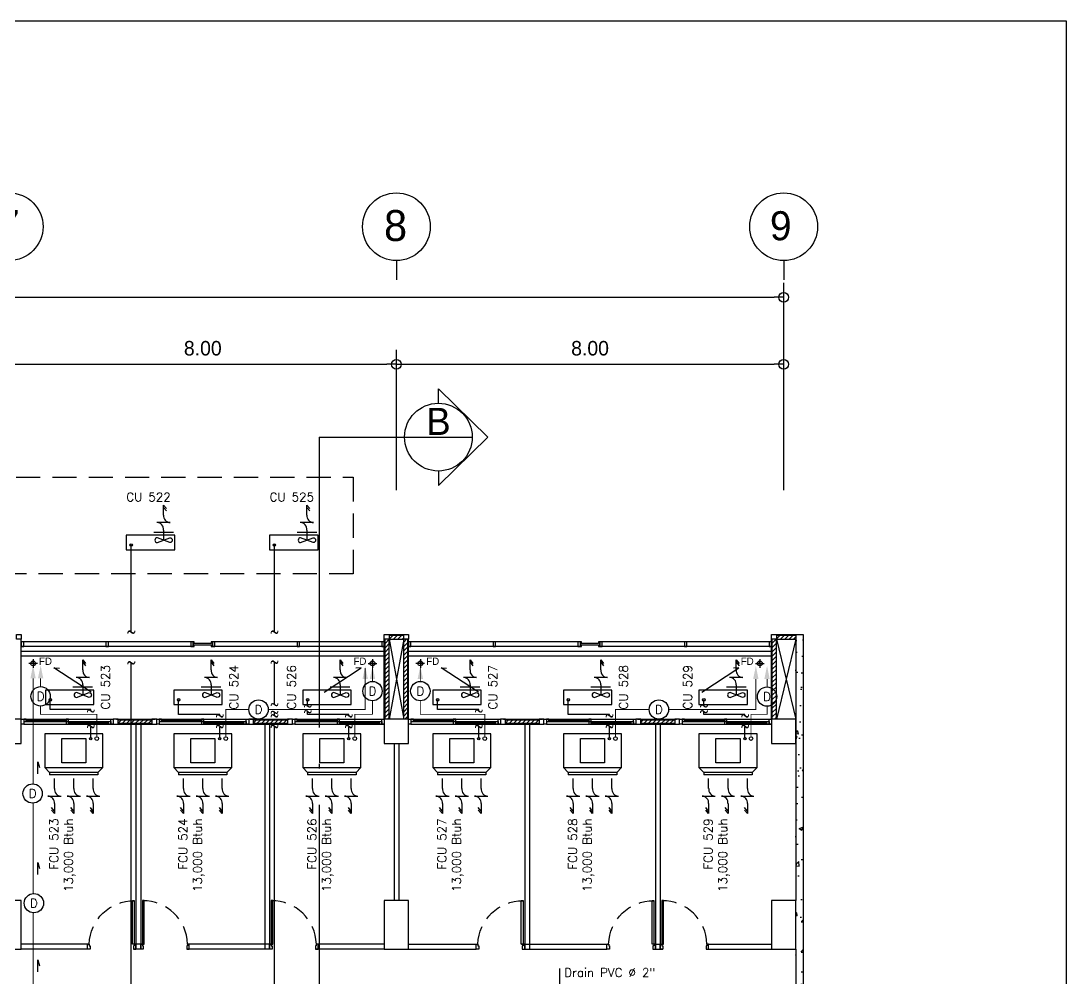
# Model space of a CAD drawing. Header units: millimetres. Extents: x -398 to 816, y -1 to 208.
# Drawn here: x 611.54 to 633.13, y 36.3 to 56.08 of the extents above; entities that cross this region are included whole.
import ezdxf
from ezdxf.enums import TextEntityAlignment as Align

# ---------------------------------------------------------------- set-up
doc = ezdxf.new("R2010")
doc.units = ezdxf.units.MM
doc.linetypes.add('ACAD_ISO04W100', pattern=[30, 24, -3, 0, -3])
doc.linetypes.add('DASHED', pattern=[0.75, 0.5, -0.25])
for name, color, linetype in [('AA_Column', 5, 'Continuous'), ('AA_Dim', 6, 'Continuous'), ('AA_Dim2', 6, 'Continuous'), ('AA_Door', 3, 'Continuous'), ('AA_FD', 6, 'Continuous'), ('AA_Floor', 31, 'Continuous'), ('AA_Hatch', 8, 'Continuous'), ('AA_Wall', 1, 'Continuous'), ('AA_Window', 4, 'Continuous'), ('AC DRAIN', 240, 'Continuous'), ('AC FCU', 221, 'Continuous'), ('AC LINE', 171, 'Continuous')]:
    doc.layers.add(name, color=color, linetype=linetype)
doc.styles.add('E140', font='vit-s.shx', dxfattribs={"height": 3.2})
doc.styles.add('Romand', font='romand.shx')
doc.styles.add('Romans', font='romans.shx')
doc.styles.get("Standard").update_dxf_attribs({"font": 'vit-s.shx'})
doc.styles.add('style2', font='vit-s.shx', dxfattribs={"height": 3.2})
doc.styles.add('VIT-S', font='vit-s.shx')
doc.dimstyles.new('overall', dxfattribs={"dimtxt": 0.25, "dimasz": 0.15, "dimexe": 0.3, "dimexo": 0.3, "dimgap": 0.18, "dimtad": 1, "dimzin": 0, "dimdsep": 46, "dimtxsty": 'Standard', "dimblk": 'ORIGIN', "dimcen": 0.015, "dimclrd": 256, "dimclre": 256, "dimclrt": 2, "dimadec": 0, "dimazin": 0, "dimtfac": 1, "dimtofl": 0, "dimtmove": 0, "dimatfit": 3, "dimldrblk": 'OPEN90', "dimfxl": 0, "dimtolj": 1, "dimtzin": 0, "dimarcsym": 0})
pattern_1 = [(45, (-498.769, -475.90679), (-0.0449012806, 0.0449012806), [])]

# ---------------------------------------------------------------- blocks, each defined once
blk = doc.blocks.new('door_90')
at = {"layer": 'AA_Door', "color": 9}
blk.add_lwpolyline([(0.07, 0.1), (0.07, 1), (0.035, 1), (0.035, 0.1)], close=True, dxfattribs=at)
for points in [[(0, 0), (0, 0.1), (0.035, 0.1), (0.035, 0.065), (0.05, 0.065), (0.05, 0), (0, 0)], [(1, 0), (1, 0.1), (0.965, 0.1), (0.965, 0.065), (0.95, 0.065), (0.95, 0), (1, 0)]]:
    blk.add_lwpolyline(points, dxfattribs=at)
at = {"layer": 'AA_Door', "color": 9, "linetype": 'DASHED', "ltscale": 0.75}
blk.add_arc((0.043, 0.077), 0.923, 1.5795, 90.5293, dxfattribs=at)
blk = doc.blocks.new('AC')
at = {"layer": 'AC FCU', "color": 8}
for p, q in [((-0.4, 1.651), (-0.342, 1.578)), ((-0.4, 1.444), (-0.4, 1.651)), ((-0.4, 1.601), (-0.342, 1.528)), ((0, 1.444), (0, 1.651)), ((0, 1.651), (0.058, 1.578)), ((0, 1.601), (0.058, 1.528)), ((0.4, 1.651), (0.458, 1.578)), ((0.4, 1.444), (0.4, 1.651)), ((0.4, 1.601), (0.458, 1.528)), ((-0.264, 1.289), (-0.536, 1.289)), ((-0.4, 1.134), (-0.4, 0.926)), ((0.136, 1.289), (-0.136, 1.289)), ((0, 1.134), (0, 0.926)), ((0.536, 1.289), (0.264, 1.289)), ((0.4, 1.134), (0.4, 0.926))]:
    blk.add_line(p, q, dxfattribs=at)
at = {"layer": 'AC FCU'}
for p, q in [((-0.5, 0.8), (-0.6, 0.7)), ((-0.5, 0.8), (-0.5, 0.85)), ((-0.5, 0.85), (0.5, 0.85)), ((-0.5, 0.8), (0.5, 0.8)), ((0.5, 0.8), (0.5, 0.85)), ((0.5, 0.8), (0.6, 0.7))]:
    blk.add_line(p, q, dxfattribs=at)
blk.add_lwpolyline([(-0.6, 0), (0.6, 0), (0.6, 0.7), (-0.6, 0.7)], close=True, dxfattribs=at)
at = {"layer": 'AC FCU', "color": 8}
blk.add_lwpolyline([(-0.25, 0.1), (-0.25, 0.6), (0.25, 0.6), (0.25, 0.1)], close=True, dxfattribs=at)
at = {"layer": 'AC FCU'}
blk.add_circle((-0.35, 0.1), 0.025, dxfattribs=at)
at = {"layer": 'AC FCU', "color": 8}
for centre, start, end in [((-0.26, 1.429), 173.9498, 268.5513), ((0.14, 1.429), 173.9498, 268.5513), ((0.54, 1.429), 173.9498, 268.5513), ((-0.54, 1.148), 353.9498, 88.5513), ((-0.14, 1.148), 353.9498, 88.5513), ((0.26, 1.148), 353.9498, 88.5513)]:
    blk.add_arc(centre, 0.14, start, end, dxfattribs=at)
blk = doc.blocks.new('ACC1')
at = {"layer": 'AC FCU', "color": 8}
for p, q in [((-0.36, 0.474), (-0.36, 0.067)), ((-0.925, 0.27), (-0.852, 0.328)), ((-0.718, 0.27), (-0.925, 0.27)), ((-0.875, 0.27), (-0.802, 0.328)), ((-0.562, 0.407), (-0.562, 0.134)), ((-0.407, 0.27), (-0.2, 0.27))]:
    blk.add_line(p, q, dxfattribs=at)
at = {"layer": 'AC FCU'}
for p, q in [((0, 0.5), (-0.3, 0.5)), ((-0.3, 0.5), (-0.3, -0.5)), ((0, -0.5), (0, 0.5)), ((-0.3, -0.5), (0, -0.5))]:
    blk.add_line(p, q, dxfattribs=at)
blk.add_lwpolyline([(-0.25, 0.4, -1), (-0.15, 0.4), (-0.25, 0.141, 1), (-0.15, 0.141), (-0.25, 0.4)], format="xyb", dxfattribs=at)
blk.add_circle((-0.1, -0.4), 0.025, dxfattribs=at)
at = {"layer": 'AC FCU', "color": 8}
for centre, start, end in [((-0.703, 0.41), 263.9498, 358.5513), ((-0.422, 0.131), 83.9498, 178.5513)]:
    blk.add_arc(centre, 0.14, start, end, dxfattribs=at)
blk = doc.blocks.new('POINT_Drain')
at = {"layer": 'Defpoints'}
blk.add_circle((0, 0), 0.2, dxfattribs=at)
at = {"layer": 'AC DRAIN', "insert": (0, 0), "char_height": 0.18, "width": 0.25231, "attachment_point": 5, "style": 'Romans'}
blk.add_mtext('D', dxfattribs=at)
blk = doc.blocks.new('GRD-2')
at = {"layer": 'AA_Dim', "color": 1}
blk.add_line((0, -10.99), (0, -12.98), dxfattribs=at)
blk.add_circle((0, -7.49), 3.5, dxfattribs=at)
at = {"layer": 'AA_Dim', "color": 3, "style": 'E140'}
blk.add_attdef('GRID', text='', height=3.2, dxfattribs=at).set_placement((-0.09, -7.37), align=Align.MIDDLE)
blk = doc.blocks.new('_Origin')
at = {"layer": 'AA_Dim2', "color": 0, "lineweight": -2}
blk.add_line((0, 0), (-1, 0), dxfattribs=at)
blk.add_circle((0, 0), 0.5, dxfattribs=at)
blk = doc.blocks.new('*D186')
at = {"layer": 'AA_Dim', "color": 9, "lineweight": -2}
for p, q in [((567.301, 49.282), (567.301, 50.667)), ((627.301, 49.282), (627.301, 50.667)), ((567.501, 50.367), (627.101, 50.367))]:
    blk.add_line(p, q, dxfattribs=at)
at = {"layer": 'Defpoints', "color": 0}
for p in [(627.301, 50.367), (567.301, 48.982), (627.301, 48.982)]:
    blk.add_point(p, dxfattribs=at)
at = {"layer": 'AA_Dim', "color": 9, "lineweight": -2, "xscale": 0.2, "yscale": 0.2, "zscale": 0.2, "rotation": 180}
blk.add_blockref('_Origin', (567.301, 50.367), dxfattribs=at)
at = {"layer": 'AA_Dim', "color": 9, "lineweight": -2, "xscale": 0.2, "yscale": 0.2, "zscale": 0.2}
blk.add_blockref('_Origin', (627.301, 50.367), dxfattribs=at)
at = {"layer": 'AA_Dim', "color": 2, "insert": (597.301, 50.697), "char_height": 0.3, "attachment_point": 5}
blk.add_mtext('\\A1;60.00', dxfattribs=at)
blk = doc.blocks.new('_Open90')
at = {"layer": 'AA_Dim2', "color": 0, "lineweight": -2}
for p, q in [((0, 0), (-1, 0)), ((-0.5, 0.5), (0, 0)), ((0, 0), (-0.5, -0.5))]:
    blk.add_line(p, q, dxfattribs=at)
blk = doc.blocks.new('*D187')
at = {"layer": 'AA_Dim', "color": 9, "lineweight": -2}
for p, q in [((611.301, 46.68), (611.301, 49.282)), ((619.301, 46.38), (619.301, 49.282)), ((611.501, 48.982), (619.101, 48.982))]:
    blk.add_line(p, q, dxfattribs=at)
at = {"layer": 'Defpoints', "color": 0}
for p in [(619.301, 48.982), (611.301, 46.38), (619.301, 46.08)]:
    blk.add_point(p, dxfattribs=at)
at = {"layer": 'AA_Dim', "color": 9, "lineweight": -2, "xscale": 0.2, "yscale": 0.2, "zscale": 0.2, "rotation": 180}
blk.add_blockref('_Origin', (611.301, 48.982), dxfattribs=at)
at = {"layer": 'AA_Dim', "color": 9, "lineweight": -2, "xscale": 0.2, "yscale": 0.2, "zscale": 0.2}
blk.add_blockref('_Origin', (619.301, 48.982), dxfattribs=at)
at = {"layer": 'AA_Dim', "color": 2, "insert": (615.301, 49.312), "char_height": 0.3, "attachment_point": 5}
blk.add_mtext('\\A1;8.00', dxfattribs=at)
blk = doc.blocks.new('*D188')
at = {"layer": 'AA_Dim', "color": 9, "lineweight": -2}
for p, q in [((619.301, 46.38), (619.301, 49.282)), ((627.301, 46.38), (627.301, 49.282)), ((619.501, 48.982), (627.101, 48.982))]:
    blk.add_line(p, q, dxfattribs=at)
at = {"layer": 'Defpoints', "color": 0}
for p in [(627.301, 48.982), (619.301, 46.08), (627.301, 46.08)]:
    blk.add_point(p, dxfattribs=at)
at = {"layer": 'AA_Dim', "color": 9, "lineweight": -2, "xscale": 0.2, "yscale": 0.2, "zscale": 0.2, "rotation": 180}
blk.add_blockref('_Origin', (619.301, 48.982), dxfattribs=at)
at = {"layer": 'AA_Dim', "color": 9, "lineweight": -2, "xscale": 0.2, "yscale": 0.2, "zscale": 0.2}
blk.add_blockref('_Origin', (627.301, 48.982), dxfattribs=at)
at = {"layer": 'AA_Dim', "color": 2, "insert": (623.301, 49.312), "char_height": 0.3, "attachment_point": 5}
blk.add_mtext('\\A1;8.00', dxfattribs=at)

msp = doc.modelspace()

# ---------------------------------------------------------------- hatches: boundary and pattern name
at = {"layer": 'AA_Hatch'}
h = msp.add_hatch(dxfattribs=at)
h.set_pattern_fill('AR-CONC', color=9, scale=0.004, style=0)
h.set_pattern_definition([(50, (-498.769, -475.9068), (0.72873868, -0.06375634), [0.0762, -0.8382]), (355, (-498.769, -475.9068), (-0.1409713, 0.76422657), [0.06096, -0.67056]), (100.451, (-498.7083, -475.9121), (0.58777, 0.70046675), [0.06476, -0.71236]), (46.1842, (-498.769, -475.7036), (1.08431616, -0.1681693), [0.1143, -1.2573]), (96.6356, (-498.6786, -475.7176), (0.9496169, 0.9897022), [0.09714, -1.06854]), (351.184, (-498.769, -475.7036), (0.9496184, 0.9897005), [0.09144, -1.00584]), (21, (-498.6674, -475.7544), (0.60645952, -0.40906207), [0.0762, -0.8382]), (326, (-498.6674, -475.7544), (0.2472081, 0.73675186), [0.06096, -0.67056]), (71.4514, (-498.61686, -475.7885), (0.85366596, 0.32769143), [0.06476, -0.71236]), (37.5, (-498.769, -475.9068), (0.012354413, 0.338220155), [0, -0.662432, 0, -0.68072, 0, -0.6731]), (7.5, (-498.769, -475.9068), (0.26727865, 0.4007223), [0, -0.388112, 0, -0.647192, 0, -0.25654]), (327.5, (-498.99557, -475.9068), (0.54236238, -0.022914976), [0, -0.254, 0, -0.79248, 0, -1.05156]), (317.5, (-499.09717, -475.9068), (0.59251673, 0.10170596), [0, -0.3302, 0, -0.526288, 0, -0.74676])])
h.paths.add_polyline_path([(627.701, 43.399), (627.551, 43.399), (627.551, 37.899), (627.551, 36.899), (627.551, 31.899), (627.551, 30.899), (627.701, 30.899)])
h = msp.add_hatch(dxfattribs=at)
h.set_pattern_fill('ANSI31', color=9, scale=0.02, style=0)
h.set_pattern_definition(pattern_1)
h.paths.add_polyline_path([(619.301, 43.384), (619.151, 43.384), (619.151, 43.299), (619.301, 43.299)])
h.paths.add_polyline_path([(619.451, 43.384), (619.301, 43.384), (619.301, 43.299), (619.451, 43.299)])
h.paths.add_polyline_path([(619.151, 43.299), (619.066, 43.299), (619.066, 41.649), (619.151, 41.649)])
h.paths.add_polyline_path([(619.536, 43.299), (619.451, 43.299), (619.451, 41.649), (619.536, 41.649)])
h = msp.add_hatch(dxfattribs=at)
h.set_pattern_fill('ANSI31', color=9, scale=0.02, style=0)
h.set_pattern_definition(pattern_1)
h.paths.add_polyline_path([(627.151, 43.299), (627.066, 43.299), (627.066, 41.649), (627.151, 41.649)])
h.paths.add_polyline_path([(627.551, 43.384), (627.151, 43.384), (627.151, 43.299), (627.451, 43.299), (627.551, 43.299)])
h = msp.add_hatch(dxfattribs=at)
h.set_pattern_fill('ANSI31', color=9, scale=0.02, style=0)
h.set_pattern_definition(pattern_1)
h.paths.add_polyline_path([(614.249, 41.634), (613.551, 41.634), (613.551, 41.564), (614.249, 41.564)])
h = msp.add_hatch(dxfattribs=at)
h.set_pattern_fill('ANSI31', color=9, scale=0.02, style=0)
h.set_pattern_definition(pattern_1)
h.paths.add_polyline_path([(617.051, 41.634), (616.349, 41.634), (616.349, 41.564), (617.051, 41.564)])
h = msp.add_hatch(dxfattribs=at)
h.set_pattern_fill('ANSI31', color=9, scale=0.02, style=0)
h.set_pattern_definition(pattern_1)
h.paths.add_polyline_path([(622.249, 41.634), (621.551, 41.634), (621.551, 41.564), (622.249, 41.564)])
h = msp.add_hatch(dxfattribs=at)
h.set_pattern_fill('ANSI31', color=9, scale=0.02, style=0)
h.set_pattern_definition(pattern_1)
h.paths.add_polyline_path([(625.051, 41.634), (624.349, 41.634), (624.349, 41.564), (625.051, 41.564)])

# ---------------------------------------------------------------- linework, layer by layer
at = {"layer": 'AA_Column', "color": 9}
for points in [[(611.051, 41.149), (611.551, 41.149), (611.551, 41.649), (611.051, 41.649)], [(619.051, 41.149), (619.551, 41.149), (619.551, 41.649), (619.051, 41.649)], [(627.051, 41.149), (627.551, 41.149), (627.551, 41.649), (627.051, 41.649)], [(611.051, 36.899), (611.551, 36.899), (611.551, 37.899), (611.051, 37.899)], [(619.051, 36.899), (619.551, 36.899), (619.551, 37.899), (619.051, 37.899)], [(627.051, 36.899), (627.551, 36.899), (627.551, 37.899), (627.051, 37.899)]]:
    msp.add_lwpolyline(points, close=True, dxfattribs=at)
at = {"layer": 'AA_Dim', "color": 1}
msp.add_line((627.301, 51.125), (627.301, 50.727), dxfattribs=at)
msp.add_circle((627.301, 51.825), 0.7, dxfattribs=at)
at = {"layer": 'AA_FD', "color": 6}
for p, q in [((611.883, 42.801), (611.704, 42.801)), ((611.795, 42.887), (611.795, 42.709)), ((611.795, 42.801), (611.795, 42.862)), ((611.795, 42.801), (611.858, 42.801)), ((618.719, 42.801), (618.898, 42.801)), ((618.807, 42.801), (618.744, 42.801)), ((618.807, 42.887), (618.807, 42.709)), ((618.807, 42.801), (618.807, 42.862)), ((619.883, 42.801), (619.704, 42.801)), ((619.795, 42.887), (619.795, 42.709)), ((619.795, 42.801), (619.795, 42.862)), ((619.795, 42.801), (619.858, 42.801)), ((626.719, 42.801), (626.898, 42.801)), ((626.807, 42.801), (626.744, 42.801)), ((626.807, 42.887), (626.807, 42.709)), ((626.807, 42.801), (626.807, 42.862)), ((612.994, 42.204), (612.227, 42.708)), ((612.227, 42.708), (612.338, 42.705)), ((617.808, 42.204), (618.575, 42.708)), ((618.575, 42.708), (618.464, 42.705)), ((620.994, 42.204), (620.227, 42.708)), ((620.227, 42.708), (620.338, 42.705)), ((625.608, 42.204), (626.375, 42.708)), ((626.375, 42.708), (626.264, 42.705))]:
    msp.add_line(p, q, dxfattribs=at)
for centre in [(611.795, 42.801), (618.807, 42.801), (619.795, 42.801), (626.807, 42.801)]:
    msp.add_circle(centre, 0.05, dxfattribs=at)
at = {"layer": 'AA_Floor', "color": 9}
for p, q in [((619.051, 43.049), (611.551, 43.049)), ((627.051, 43.049), (619.551, 43.049)), ((619.051, 42.949), (611.551, 42.949)), ((627.051, 42.949), (619.551, 42.949))]:
    msp.add_line(p, q, dxfattribs=at)
at = {"layer": 'AA_Wall', "color": 9}
for p, q in [((619.151, 43.399), (619.451, 43.399)), ((627.151, 43.399), (627.701, 43.399)), ((627.151, 43.399), (627.451, 43.399)), ((627.551, 43.399), (627.551, 37.899)), ((627.701, 43.399), (627.701, 30.899)), ((611.551, 41.649), (611.551, 43.299)), ((615.101, 43.249), (611.551, 43.249)), ((619.051, 43.249), (615.501, 43.249)), ((619.051, 41.649), (619.051, 43.299)), ((619.066, 41.649), (619.066, 43.299)), ((619.151, 43.384), (619.451, 43.384)), ((619.151, 43.299), (619.451, 43.299)), ((619.151, 43.299), (619.451, 41.649)), ((619.451, 43.299), (619.151, 41.649)), ((619.151, 41.649), (619.151, 43.299)), ((619.451, 41.649), (619.451, 43.299)), ((619.536, 41.649), (619.536, 43.299)), ((619.551, 41.649), (619.551, 43.299)), ((623.101, 43.249), (619.551, 43.249)), ((627.051, 43.249), (623.501, 43.249)), ((627.051, 41.649), (627.051, 43.299)), ((627.066, 41.649), (627.066, 43.299)), ((627.151, 43.384), (627.551, 43.384)), ((627.151, 43.384), (627.451, 43.384)), ((627.151, 43.299), (627.551, 43.299)), ((627.151, 43.299), (627.451, 43.299)), ((627.151, 43.299), (627.551, 41.649)), ((627.551, 43.299), (627.151, 41.649)), ((627.151, 41.649), (627.151, 43.299)), ((615.101, 43.149), (611.551, 43.149)), ((619.051, 43.149), (615.501, 43.149)), ((623.101, 43.149), (619.551, 43.149)), ((627.051, 43.149), (623.501, 43.149)), ((613.516, 41.649), (614.316, 41.649)), ((613.516, 41.549), (614.316, 41.549)), ((613.551, 41.634), (614.249, 41.634)), ((613.551, 41.564), (614.249, 41.564)), ((613.921, 41.549), (613.921, 36.899)), ((614.021, 41.549), (614.021, 36.899)), ((616.281, 41.649), (617.086, 41.649)), ((616.281, 41.549), (617.086, 41.549)), ((616.349, 41.634), (617.051, 41.634)), ((616.349, 41.564), (617.051, 41.564)), ((616.581, 41.549), (616.581, 36.899)), ((616.681, 41.549), (616.681, 36.899)), ((621.516, 41.649), (622.316, 41.649)), ((621.516, 41.549), (622.316, 41.549)), ((621.551, 41.634), (622.249, 41.634)), ((621.551, 41.564), (622.249, 41.564)), ((621.951, 41.549), (621.951, 36.899)), ((622.051, 41.549), (622.051, 36.899)), ((624.281, 41.649), (625.086, 41.649)), ((624.281, 41.549), (625.086, 41.549)), ((624.349, 41.634), (625.051, 41.634)), ((624.349, 41.564), (625.051, 41.564)), ((624.651, 41.549), (624.651, 36.899)), ((624.751, 41.549), (624.751, 36.899)), ((619.251, 41.149), (619.251, 37.899)), ((619.351, 41.149), (619.351, 37.899)), ((627.551, 41.149), (627.551, 37.899)), ((612.956, 36.999), (611.551, 36.999)), ((614.056, 36.999), (613.886, 36.999)), ((616.716, 36.999), (614.986, 36.999)), ((619.051, 36.999), (617.646, 36.999)), ((619.551, 36.999), (620.951, 36.999)), ((621.886, 36.999), (623.651, 36.999)), ((624.616, 36.999), (624.786, 36.999)), ((625.716, 36.999), (627.051, 36.999)), ((612.971, 36.899), (611.551, 36.899)), ((614.071, 36.899), (613.871, 36.899)), ((616.731, 36.899), (614.971, 36.899)), ((619.051, 36.899), (617.631, 36.899)), ((619.551, 36.899), (620.951, 36.899)), ((621.901, 36.899), (623.651, 36.899)), ((624.601, 36.899), (624.801, 36.899)), ((625.701, 36.899), (627.051, 36.899)), ((627.551, 36.899), (627.551, 31.899)), ((627.551, 36.899), (627.551, 31.899))]:
    msp.add_line(p, q, dxfattribs=at)
for points in [[(611.451, 43.399), (611.551, 43.399), (611.551, 43.299), (611.451, 43.299)], [(619.051, 43.399), (619.151, 43.399), (619.151, 43.299), (619.051, 43.299)], [(619.451, 43.399), (619.551, 43.399), (619.551, 43.299), (619.451, 43.299)], [(627.051, 43.399), (627.151, 43.399), (627.151, 43.299), (627.051, 43.299)], [(613.451, 41.549), (613.551, 41.549), (613.551, 41.649), (613.451, 41.649)], [(614.249, 41.549), (614.349, 41.549), (614.349, 41.649), (614.249, 41.649)], [(616.249, 41.549), (616.349, 41.549), (616.349, 41.649), (616.249, 41.649)], [(617.051, 41.549), (617.151, 41.549), (617.151, 41.649), (617.051, 41.649)], [(621.451, 41.549), (621.551, 41.549), (621.551, 41.649), (621.451, 41.649)], [(622.249, 41.549), (622.349, 41.549), (622.349, 41.649), (622.249, 41.649)], [(624.249, 41.549), (624.349, 41.549), (624.349, 41.649), (624.249, 41.649)], [(625.051, 41.549), (625.151, 41.549), (625.151, 41.649), (625.051, 41.649)]]:
    msp.add_lwpolyline(points, close=True, dxfattribs=at)
at = {"layer": 'AA_Window', "color": 9}
for p, q in [((611.601, 41.649), (613.456, 41.649)), ((611.601, 41.599), (613.401, 41.599)), ((611.601, 41.549), (613.456, 41.549)), ((612.476, 41.624), (611.651, 41.624)), ((612.526, 41.574), (613.351, 41.574)), ((614.399, 41.649), (616.254, 41.649)), ((614.399, 41.599), (616.199, 41.599)), ((614.399, 41.549), (616.254, 41.549)), ((615.274, 41.624), (614.449, 41.624)), ((615.324, 41.574), (616.149, 41.574)), ((617.201, 41.649), (619.056, 41.649)), ((617.201, 41.599), (619.001, 41.599)), ((617.201, 41.549), (619.056, 41.549)), ((618.076, 41.624), (617.251, 41.624)), ((618.126, 41.574), (618.951, 41.574)), ((619.601, 41.649), (621.456, 41.649)), ((619.601, 41.599), (621.401, 41.599)), ((619.601, 41.549), (621.456, 41.549)), ((620.476, 41.624), (619.651, 41.624)), ((620.526, 41.574), (621.351, 41.574)), ((622.399, 41.649), (624.254, 41.649)), ((622.399, 41.599), (624.199, 41.599)), ((622.399, 41.549), (624.254, 41.549)), ((623.274, 41.624), (622.449, 41.624)), ((623.324, 41.574), (624.149, 41.574)), ((625.201, 41.649), (627.056, 41.649)), ((625.201, 41.599), (627.001, 41.599)), ((625.201, 41.549), (627.056, 41.549)), ((626.076, 41.624), (625.251, 41.624)), ((626.126, 41.574), (626.951, 41.574))]:
    msp.add_line(p, q, dxfattribs=at)
for points in [[(611.551, 43.249), (611.551, 43.149), (611.601, 43.149), (611.601, 43.249)], [(613.301, 43.249), (613.301, 43.149), (613.351, 43.149), (613.351, 43.249)], [(615.051, 43.249), (615.051, 43.149), (615.101, 43.149), (615.101, 43.249)], [(615.101, 43.249), (615.101, 43.149), (615.126, 43.149), (615.126, 43.186), (615.476, 43.186), (615.476, 43.149), (615.501, 43.149), (615.501, 43.249), (615.476, 43.249), (615.476, 43.211), (615.126, 43.211), (615.126, 43.249)], [(615.501, 43.249), (615.501, 43.149), (615.551, 43.149), (615.551, 43.249)], [(617.251, 43.249), (617.251, 43.149), (617.301, 43.149), (617.301, 43.249)], [(619.001, 43.249), (619.001, 43.149), (619.051, 43.149), (619.051, 43.249)], [(619.551, 43.249), (619.551, 43.149), (619.601, 43.149), (619.601, 43.249)], [(621.301, 43.249), (621.301, 43.149), (621.351, 43.149), (621.351, 43.249)], [(623.051, 43.249), (623.051, 43.149), (623.101, 43.149), (623.101, 43.249)], [(623.101, 43.249), (623.101, 43.149), (623.126, 43.149), (623.126, 43.186), (623.476, 43.186), (623.476, 43.149), (623.501, 43.149), (623.501, 43.249), (623.476, 43.249), (623.476, 43.211), (623.126, 43.211), (623.126, 43.249)], [(623.501, 43.249), (623.501, 43.149), (623.551, 43.149), (623.551, 43.249)], [(625.251, 43.249), (625.251, 43.149), (625.301, 43.149), (625.301, 43.249)], [(627.001, 43.249), (627.001, 43.149), (627.051, 43.149), (627.051, 43.249)], [(611.551, 41.549), (611.551, 41.649), (611.601, 41.649), (611.601, 41.549)], [(611.651, 41.599), (611.651, 41.649), (611.601, 41.649), (611.601, 41.599)], [(612.526, 41.599), (612.526, 41.649), (612.476, 41.649), (612.476, 41.599)], [(612.526, 41.549), (612.526, 41.599), (612.476, 41.599), (612.476, 41.549)], [(613.351, 41.549), (613.351, 41.599), (613.401, 41.599), (613.401, 41.549)], [(613.401, 41.549), (613.401, 41.649), (613.451, 41.649), (613.451, 41.549)], [(614.349, 41.549), (614.349, 41.649), (614.399, 41.649), (614.399, 41.549)], [(614.449, 41.599), (614.449, 41.649), (614.399, 41.649), (614.399, 41.599)], [(615.324, 41.599), (615.324, 41.649), (615.274, 41.649), (615.274, 41.599)], [(615.324, 41.549), (615.324, 41.599), (615.274, 41.599), (615.274, 41.549)], [(616.149, 41.549), (616.149, 41.599), (616.199, 41.599), (616.199, 41.549)], [(616.199, 41.549), (616.199, 41.649), (616.249, 41.649), (616.249, 41.549)], [(617.151, 41.549), (617.151, 41.649), (617.201, 41.649), (617.201, 41.549)], [(617.251, 41.599), (617.251, 41.649), (617.201, 41.649), (617.201, 41.599)], [(618.126, 41.599), (618.126, 41.649), (618.076, 41.649), (618.076, 41.599)], [(618.126, 41.549), (618.126, 41.599), (618.076, 41.599), (618.076, 41.549)], [(618.951, 41.549), (618.951, 41.599), (619.001, 41.599), (619.001, 41.549)], [(619.001, 41.549), (619.001, 41.649), (619.051, 41.649), (619.051, 41.549)], [(619.551, 41.549), (619.551, 41.649), (619.601, 41.649), (619.601, 41.549)], [(619.651, 41.599), (619.651, 41.649), (619.601, 41.649), (619.601, 41.599)], [(620.526, 41.599), (620.526, 41.649), (620.476, 41.649), (620.476, 41.599)], [(620.526, 41.549), (620.526, 41.599), (620.476, 41.599), (620.476, 41.549)], [(621.351, 41.549), (621.351, 41.599), (621.401, 41.599), (621.401, 41.549)], [(621.401, 41.549), (621.401, 41.649), (621.451, 41.649), (621.451, 41.549)], [(622.349, 41.549), (622.349, 41.649), (622.399, 41.649), (622.399, 41.549)], [(622.449, 41.599), (622.449, 41.649), (622.399, 41.649), (622.399, 41.599)], [(623.324, 41.599), (623.324, 41.649), (623.274, 41.649), (623.274, 41.599)], [(623.324, 41.549), (623.324, 41.599), (623.274, 41.599), (623.274, 41.549)], [(624.149, 41.549), (624.149, 41.599), (624.199, 41.599), (624.199, 41.549)], [(624.199, 41.549), (624.199, 41.649), (624.249, 41.649), (624.249, 41.549)], [(625.151, 41.549), (625.151, 41.649), (625.201, 41.649), (625.201, 41.549)], [(625.251, 41.599), (625.251, 41.649), (625.201, 41.649), (625.201, 41.599)], [(626.126, 41.599), (626.126, 41.649), (626.076, 41.649), (626.076, 41.599)], [(626.126, 41.549), (626.126, 41.599), (626.076, 41.599), (626.076, 41.549)], [(626.951, 41.549), (626.951, 41.599), (627.001, 41.599), (627.001, 41.549)], [(627.001, 41.549), (627.001, 41.649), (627.051, 41.649), (627.051, 41.549)]]:
    msp.add_lwpolyline(points, close=True, dxfattribs=at)
at = {"layer": 'AC DRAIN', "color": 1}
for p, q in [((611.895, 40.523), (611.895, 40.771)), ((611.895, 40.771), (611.928, 40.65)), ((611.895, 38.437), (611.895, 38.685)), ((611.895, 38.685), (611.928, 38.564)), ((611.895, 36.426), (611.895, 36.674)), ((611.895, 36.674), (611.928, 36.554))]:
    msp.add_line(p, q, dxfattribs=at)
at = {"layer": 'AC DRAIN', "color": 2}
msp.add_line((622.668, 36.499), (622.668, 35.893), dxfattribs=at)
at = {"layer": 'AC DRAIN', "const_width": 0.02}
for points in [[(616.653, 41.849), (618.656, 41.849), (618.656, 42.709)], [(618.807, 42.429), (618.807, 42.709)], [(619.795, 42.429), (619.795, 42.709)], [(611.951, 42.321), (611.951, 42.492)], [(624.923, 41.849), (626.726, 41.849), (626.726, 42.481)], [(626.957, 42.315), (626.957, 42.481)], [(613.111, 41.286), (613.111, 41.749), (611.951, 41.749), (611.951, 41.921)], [(618.807, 41.749), (618.807, 42.029)], [(621.126, 41.286), (621.126, 41.749), (619.795, 41.749), (619.795, 42.029)], [(626.626, 41.286), (626.626, 41.749), (626.957, 41.749), (626.957, 41.915)], [(615.776, 41.286), (615.776, 41.849), (616.253, 41.849)], [(618.441, 41.286), (618.441, 41.749), (618.807, 41.749)], [(623.826, 41.286), (623.826, 41.849), (624.523, 41.849)]]:
    msp.add_lwpolyline(points, dxfattribs=at)
at = {"layer": 'AC DRAIN', "linetype": 'DASHED', "const_width": 0.02}
for points in [[(611.795, 42.492), (611.795, 40.312)], [(611.795, 39.913), (611.795, 38.046)], [(611.795, 37.648), (611.795, 35.147)]]:
    msp.add_lwpolyline(points, dxfattribs=at)
at = {"layer": 'AC DRAIN'}
for centre in [(613.111, 41.249), (615.776, 41.249), (618.441, 41.249), (621.126, 41.249), (623.826, 41.249), (626.626, 41.249)]:
    msp.add_circle(centre, 0.0375, dxfattribs=at)
for points in [[(611.74, 42.492), (611.795, 42.762), (611.85, 42.492)], [(611.896, 42.492), (611.951, 42.762), (612.006, 42.492)], [(618.601, 42.481), (618.656, 42.751), (618.711, 42.481)], [(618.752, 42.481), (618.807, 42.751), (618.862, 42.481)], [(619.74, 42.481), (619.795, 42.751), (619.85, 42.481)], [(626.671, 42.481), (626.726, 42.751), (626.781, 42.481)], [(626.902, 42.481), (626.957, 42.751), (627.012, 42.481)]]:
    msp.add_solid(points, dxfattribs=at)
at = {"layer": 'AC FCU', "color": 5}
for p, q in [((620.169, 48.177), (620.169, 48.477)), ((621.187, 47.477), (620.169, 48.477)), ((617.707, 47.477), (620.869, 47.477)), ((621.187, 47.477), (620.169, 46.477)), ((620.169, 46.777), (620.169, 46.477))]:
    msp.add_line(p, q, dxfattribs=at)
at = {"layer": 'AC FCU', "color": 5, "linetype": 'ACAD_ISO04W100', "ltscale": 0.25}
msp.add_line((617.707, 47.477), (617.707, 10.104), dxfattribs=at)
at = {"layer": 'AC FCU', "color": 8}
msp.add_lwpolyline([(555.694, 56.078), (633.135, 56.078), (633.135, 0), (555.694, 0)], close=True, dxfattribs=at)
at = {"layer": 'AC FCU', "color": 5}
msp.add_circle((620.169, 47.477), 0.7, dxfattribs=at)
at = {"layer": 'AC LINE'}
for p, q in [((613.821, 43.444), (613.821, 45.249)), ((616.781, 43.443), (616.781, 45.249)), ((613.821, 35.267), (613.821, 42.8)), ((616.781, 41.944), (616.781, 42.815)), ((612.151, 41.849), (612.151, 42.049)), ((614.801, 41.749), (614.801, 42.049)), ((617.466, 41.914), (617.466, 42.049)), ((620.151, 41.849), (620.151, 42.049)), ((622.851, 41.749), (622.851, 42.049)), ((625.651, 41.915), (625.651, 42.049)), ((612.986, 41.849), (612.151, 41.849)), ((612.986, 41.815), (612.986, 41.849)), ((615.651, 41.749), (614.801, 41.749)), ((615.651, 41.715), (615.651, 41.749)), ((616.781, 41.715), (616.781, 41.779)), ((617.466, 41.749), (617.466, 41.793)), ((618.316, 41.749), (617.466, 41.749)), ((618.316, 41.714), (618.316, 41.749)), ((621.001, 41.849), (620.151, 41.849)), ((621.001, 41.814), (621.001, 41.849)), ((623.701, 41.749), (622.851, 41.749)), ((623.701, 41.714), (623.701, 41.749)), ((625.651, 41.749), (625.651, 41.794)), ((626.501, 41.749), (625.651, 41.749)), ((626.501, 41.714), (626.501, 41.749)), ((612.986, 41.249), (612.986, 41.485)), ((615.651, 41.249), (615.651, 41.486)), ((616.781, 35.269), (616.781, 41.486)), ((618.316, 41.249), (618.316, 41.485)), ((621.001, 41.249), (621.001, 41.485)), ((623.701, 41.249), (623.701, 41.482)), ((626.501, 41.249), (626.501, 41.485))]:
    msp.add_line(p, q, dxfattribs=at)
at = {"layer": 'AC LINE', "color": 2, "linetype": 'DASHED'}
msp.add_lwpolyline([(604.694, 46.649), (618.409, 46.649), (618.409, 44.649), (604.694, 44.649)], close=True, dxfattribs=at)

# ---------------------------------------------------------------- block references
at = {"layer": 'AA_FD', "xscale": 0.2000000000000455, "yscale": 0.2000000000000455, "zscale": 0.2}
for p, values in [((611.301, 53.323), {'GRID': '7'}), ((619.301, 53.323), {'GRID': '8'})]:
    msp.add_blockref('GRD-2', p, dxfattribs=at).add_auto_attribs(values)
at = {"layer": 'AA_Wall', "color": 9, "xscale": -1}
for p in [(613.921, 36.899), (621.951, 36.899), (624.651, 36.899)]:
    msp.add_blockref('door_90', p, dxfattribs=at)
at = {"layer": 'AA_Wall', "color": 9}
for p in [(614.021, 36.899), (616.681, 36.899), (624.751, 36.899)]:
    msp.add_blockref('door_90', p, dxfattribs=at)
at = {"layer": 'AC DRAIN', "color": 9}
for p in [(611.951, 42.121), (618.807, 42.229), (619.795, 42.229), (626.957, 42.115), (616.453, 41.849), (624.723, 41.849), (611.786, 40.113), (611.812, 37.847)]:
    msp.add_blockref('POINT_Drain', p, dxfattribs=at)
at = {"layer": 'AC FCU'}
for name, p, rotation in [('ACC1', (614.221, 45.149), 270), ('ACC1', (617.181, 45.149), 270), ('ACC1', (612.551, 41.949), 270), ('ACC1', (615.201, 41.949), 270), ('ACC1', (617.866, 41.949), 270), ('ACC1', (620.551, 41.949), 270), ('ACC1', (623.251, 41.949), 270), ('ACC1', (626.051, 41.949), 270), ('AC', (612.636, 41.349), 180), ('AC', (615.301, 41.349), 180), ('AC', (617.966, 41.349), 180), ('AC', (620.651, 41.349), 180), ('AC', (623.351, 41.349), 180), ('AC', (626.151, 41.349), 180)]:
    msp.add_blockref(name, p, dxfattribs=dict(at, rotation=rotation))

# ---------------------------------------------------------------- texts
at = {"layer": 'AA_Dim', "color": 3, "style": 'VIT-S'}
msp.add_text('9', height=0.6, dxfattribs=at).set_placement((627.017, 51.545))
at = {"layer": 'AA_FD', "color": 2, "style": 'style2'}
for p in [(611.918, 42.771), (618.414, 42.771), (619.918, 42.771), (626.414, 42.771)]:
    msp.add_text('FD', height=0.15, dxfattribs=at).set_placement(p)
at = {"layer": 'AC DRAIN', "color": 2, "style": 'Romans'}
msp.add_text('Drain PVC %%C 2" ', height=0.18, dxfattribs=at).set_placement((622.768, 36.323))
at = {"layer": 'AC FCU'}
for s, height, style, p in [('B', 0.56, 'style2', (619.921, 47.522)), ('B', 0.56, 'style2', (619.921, 47.522)), ('CU 522', 0.18, 'Romans', (613.721, 46.149)), ('CU 525', 0.18, 'Romans', (616.681, 46.149))]:
    msp.add_text(s, height=height, dxfattribs=dict(at, style=style)).set_placement(p)
at = {"layer": 'AC FCU', "style": 'Romans'}
for s, p in [('CU 524', (615.851, 41.849)), ('CU 523', (613.201, 41.849)), ('CU 527', (621.201, 41.849)), ('CU 528', (623.901, 41.849))]:
    msp.add_text(s, height=0.18, rotation=90, dxfattribs=at).set_placement(p, align=Align.TOP_LEFT)
for s, p in [('CU 526', (617.276, 41.849)), ('CU 529', (625.461, 41.849))]:
    msp.add_text(s, height=0.18, rotation=90, dxfattribs=at).set_placement(p, align=Align.BOTTOM_LEFT)
for s, p in [('FCU 523', (612.316, 39.598)), ('13,000 Btuh', (612.616, 39.598)), ('FCU 524', (614.981, 39.598)), ('13,000 Btuh', (615.281, 39.598)), ('FCU 526', (617.646, 39.598)), ('13,000 Btuh', (617.946, 39.598)), ('FCU 527', (620.331, 39.598)), ('13,000 Btuh', (620.631, 39.598)), ('FCU 528', (623.031, 39.598)), ('13,000 Btuh', (623.331, 39.598)), ('FCU 529', (625.831, 39.598)), ('13,000 Btuh', (626.131, 39.598))]:
    msp.add_text(s, height=0.18, rotation=90, dxfattribs=at).set_placement(p, align=Align.RIGHT)
at = {"layer": 'AC LINE', "style": 'Romand'}
for p in [(613.825, 43.434), (616.785, 43.434), (613.825, 42.8), (616.785, 42.814), (616.785, 41.935), (617.47, 41.907), (625.655, 41.907), (612.99, 41.806), (615.655, 41.706), (616.785, 41.778), (616.785, 41.706), (617.47, 41.793), (618.32, 41.706), (621.005, 41.806), (623.705, 41.706), (625.655, 41.793), (626.505, 41.706), (612.99, 41.485), (615.655, 41.485), (616.785, 41.485), (618.32, 41.485), (621.005, 41.485), (623.705, 41.485), (626.505, 41.485)]:
    msp.add_text('~', height=0.18, rotation=180, dxfattribs=at).set_placement(p, align=Align.MIDDLE)

# ---------------------------------------------------------------- dimensions: what is measured, and where the dimension line sits
at = {"layer": 'AA_Dim'}
for base, p1, p2, picture, middle in [((627.301, 50.367), (567.301, 48.982), (627.301, 48.982), '*D186', (597.301, 50.697)), ((619.301, 48.982), (611.301, 46.38), (619.301, 46.08), '*D187', (615.301, 49.312)), ((627.301, 48.982), (619.301, 46.08), (627.301, 46.08), '*D188', (623.301, 49.312))]:
    dim = msp.add_linear_dim(base=base, p1=p1, p2=p2, dimstyle='overall', override={"dimtxt": 0.3, "dimasz": 0.2, "dimclrd": 9, "dimclre": 9}, dxfattribs=at)
    dim.commit()
    dim.dimension.update_dxf_attribs({"geometry": picture, "text_midpoint": middle})

doc.saveas('drawing.dxf')
